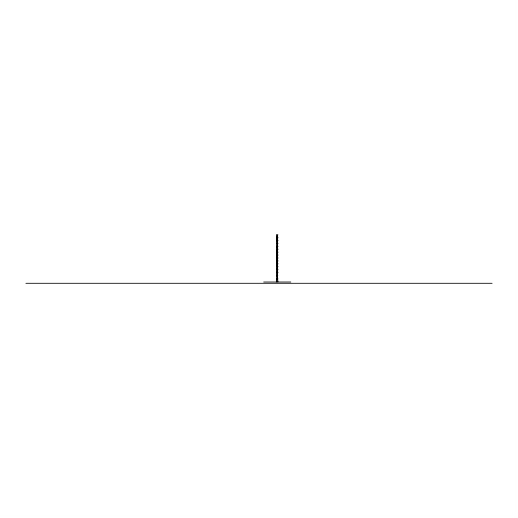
<?xml version="1.0" encoding="UTF-8"?>
<svg xmlns="http://www.w3.org/2000/svg" width="518" height="518" viewBox="0 0 518 518"><rect width="100%" height="100%" fill="white"/><g stroke="black" fill="none" stroke-linecap="round" stroke-linejoin="round"><path stroke-width="0.78" d="M276.392 281.96L276.787 276.91L276.398 275.453L276.787 273.996L276.398 272.539L276.787 271.089L276.398 269.632L276.787 268.175L276.398 266.725L276.787 265.268L276.398 263.811L276.787 262.354L276.398 260.904L276.787 259.447L276.398 257.99L276.787 256.533L276.398 255.083L276.787 253.626L276.398 252.169L276.787 250.712L276.398 249.262L276.787 247.805L276.398 246.348L276.787 244.897L276.398 237.62L276.787 236.163L276.398 234.706L277.849 234.706L277.454 236.163L277.849 237.62L277.454 239.076L277.849 240.527L277.454 241.984L277.849 243.441L277.454 244.897L277.849 246.348L277.454 247.805L277.849 249.262L277.454 250.712L277.849 252.169L277.454 253.626L277.849 255.083L277.454 256.533L277.849 257.99L277.454 259.447L277.849 260.904L277.454 262.354L277.849 263.811L277.454 265.268L277.849 266.725L277.454 268.175L277.849 269.632L277.454 271.089L277.849 272.539L277.454 273.996L277.849 281.96M276.787 236.163L277.454 236.163M276.398 237.62L277.849 237.62M276.398 240.527L277.849 240.527M276.787 241.984L277.454 241.984M276.398 243.441L277.849 243.441M276.787 244.897L277.454 244.897M276.398 246.348L277.849 246.348M276.787 247.805L277.454 247.805M276.398 249.262L277.849 249.262M276.787 250.718L277.454 250.712M276.398 252.169L277.849 252.169M276.787 253.626L277.454 253.626M276.398 255.083L277.849 255.083M276.787 256.539L277.454 256.533M276.398 257.99L277.849 257.99M276.787 259.447L277.454 259.447M276.398 260.904L277.849 260.904M276.787 262.361L277.454 262.354M276.398 263.811L277.849 263.811M276.787 265.268L277.454 265.268M276.398 266.725L277.849 266.725M276.787 268.182L277.454 268.175M276.398 269.632L277.849 269.632M276.787 271.089L277.454 271.089M276.398 272.539L277.849 272.539M276.787 274.003L277.454 273.996M276.398 275.453L277.849 275.453M276.787 276.91L277.454 276.91M276.398 278.36L277.849 278.36M276.787 279.817L277.454 279.817M276.392 281.274L277.849 281.274M263.701 282.019L290.818 282.019M25.9 283.294L492.1 283.294M277.454 239.076L276.787 239.076L277.454 239.076"/></g></svg>
